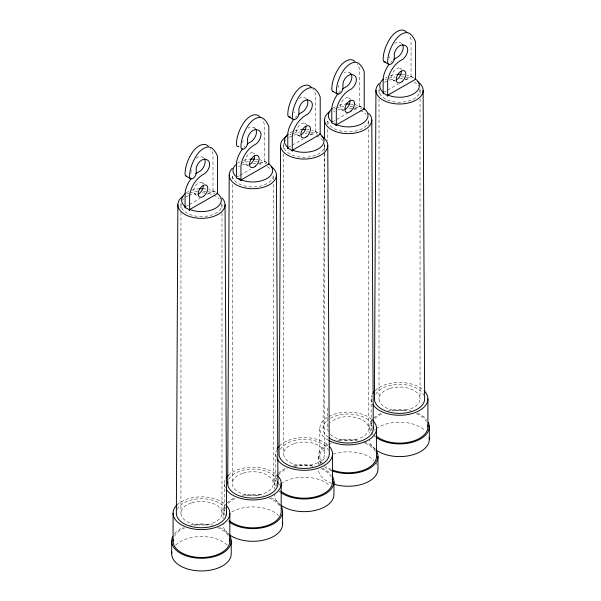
<?xml version="1.0" encoding="UTF-8"?>
<svg xmlns="http://www.w3.org/2000/svg" width="601" height="601" viewBox="0 0 601 601"><rect width="100%" height="100%" fill="white"/><g stroke="black" fill="none" stroke-linecap="round" stroke-linejoin="round"><path stroke-width="0.45" stroke-dasharray="3 2.25" d="M323.075 428.521L324.427 151.895M324.435 150.964L324.465 145.337M185.491 206.789L188.722 204.926M189.525 204.46L200.02 198.405M207.285 194.206L212.934 190.945L217.059 193.267M236.839 177.145L239.266 175.747M240.069 175.282L250.564 169.219M259.444 164.096L264.282 161.301L268.414 163.615M288.195 147.493L291.425 145.63M292.229 145.164L302.724 139.109M309.988 134.909L315.638 131.649L319.77 133.97M332.21 122.078L347.551 113.228M354.004 109.502L359.653 106.234L363.785 108.556M383.566 92.434L386.796 90.571M387.6 90.105L398.095 84.042M405.359 79.85L411.009 76.59L415.141 78.904M385.294 79.648L386.924 78.926M387.157 81.052L385.031 81.991A20.517 11.847 0 0 0 382.942 83.411M333.938 109.299L335.568 108.578M333.675 111.643L335.095 111.012M289.922 134.714L291.553 133.993M291.785 136.111L289.659 137.058A20.517 11.847 0 0 0 287.571 138.47M238.312 166.702L239.724 166.079M187.219 194.01L188.849 193.289M188.368 195.723L186.956 196.354A20.517 11.847 0 0 0 184.86 197.767M189.082 195.408L191.201 194.469A20.517 11.847 0 0 1 196.151 193.289M413.556 77.717L409.454 75.899A19.825 11.449 0 0 0 407.125 75.238M362.2 107.361L358.098 105.543A19.825 11.449 0 0 0 354.958 104.702M318.184 132.776L314.083 130.958A19.825 11.449 0 0 0 311.754 130.297M266.829 162.428L262.727 160.61A19.825 11.449 0 0 0 259.594 159.761M215.481 192.072L211.372 190.254A19.825 11.449 0 0 0 209.05 189.593M399.958 68.251L401.46 69.115M393.129 80.068L395.383 81.368M349.654 72.713L351.157 73.585M348.603 97.903L350.856 99.203M341.781 109.72L344.027 111.02M304.587 123.31L306.833 124.61M297.758 135.135L300.012 136.435M254.283 127.78L255.786 128.644M253.231 152.962L254.734 153.826M246.41 164.779L248.656 166.079M201.876 182.606L204.13 183.906M195.055 194.431L196.557 195.295M411.009 76.59L411.069 39.35A45.774 26.429 -60 0 0 408.815 34.85M420.054 90.368L420.054 95.056M420.054 98.804L420.054 398.869M379.021 90.368L379.021 95.056M379.021 98.804L379.021 398.869M371.163 398.869L371.163 426.733M369.758 426.733L369.758 433.066M368.698 124.707L368.698 120.02A20.517 11.847 0 0 1 348.182 131.859A20.517 11.847 0 0 1 327.673 120.02L327.673 124.707M368.698 129.395L368.698 428.521M359.714 106.302L359.714 68.995A45.774 26.429 -60 0 0 357.002 63.841M327.673 129.395L327.673 140.649M327.673 407.891L327.673 428.521M324.683 145.427L324.683 149.183M324.683 153.871L324.683 453.935M319.807 428.521L319.807 456.384M318.402 456.384L318.402 464.52M315.698 131.717L315.698 94.41A45.774 26.429 -60 0 0 312.986 89.256M283.649 145.427L283.649 150.122M283.649 153.871L283.649 453.935M275.791 453.935L275.791 481.792M274.387 481.792L274.387 489.034M273.327 179.767L273.327 175.079A20.517 11.847 0 0 1 252.818 186.926A20.517 11.847 0 0 1 232.302 175.079L232.302 179.767M273.327 184.454L273.327 483.58M264.342 161.361L264.342 124.054A45.774 26.429 -60 0 0 262.089 119.554M232.302 184.454L232.302 483.58M224.436 483.58L224.436 511.443M223.031 511.443L223.031 518.678M221.979 204.731L221.979 209.418M221.979 213.167L221.979 513.231M212.987 191.013L212.987 153.706A45.774 26.429 -60 0 0 210.282 148.552M180.946 204.731L180.946 208.479M180.946 212.228L180.946 513.231M176.889 505.035A28.375 16.385 0 0 1 225.495 504.517M174.395 536.167A28.375 16.385 0 0 1 184.612 527.911M194.115 525.266A28.375 16.385 0 0 1 208.802 525.266M217.442 527.55A28.375 16.385 0 0 1 228.53 536.167M196.054 194.739A6.821 3.937 -60 0 1 195.055 186.55A6.821 3.937 -60 0 1 202.65 183.32M221.799 203.183A20.517 11.847 0 0 1 201.463 216.57A20.517 11.847 0 0 1 181.119 203.183M182.509 200.193A20.517 11.847 0 0 1 183.696 198.803M202.349 192.891A20.517 11.847 0 0 1 205.031 193.064M208.472 193.597A20.517 11.847 0 0 1 211.717 194.469M213.52 195.145A20.517 11.847 0 0 1 219.23 198.803M174.478 533.823A29.78 17.196 0 0 1 183.335 527.453M190.066 525.206A29.78 17.196 0 0 1 212.859 525.206M219.59 527.453A29.78 17.196 0 0 1 228.448 533.823M175.672 545.16A29.78 17.196 0 0 1 227.253 545.16M177.212 509.483A25.107 14.492 0 0 1 200.809 498.74A25.107 14.492 0 0 1 225.345 508.754M189.661 192.929A23.597 13.628 0 0 1 197.939 191.253M203.221 191.141A23.597 13.628 0 0 1 214.993 193.567M203.686 158.003A14.416 8.324 -60 0 0 199.074 156.756A7.911 4.568 -60 0 0 195.986 158.288M186.055 192.966A19.825 11.449 0 0 1 188.984 191.276M191.546 190.254A19.825 11.449 0 0 1 198.014 188.894M203.183 188.767A19.825 11.449 0 0 1 206.594 189.112M191.727 170.098A4.695 2.712 -60 0 1 191.614 171.157M191.283 172.269A4.695 2.712 -60 0 1 190.75 173.366M371.786 402.279A28.375 16.385 0 0 1 371.786 395.458M374.964 390.68A28.375 16.385 0 0 1 422.991 389.643M372.132 430.977A28.375 16.385 0 0 1 371.786 423.322M374.964 418.544A28.375 16.385 0 0 1 383.558 413.195M392.198 410.911A28.375 16.385 0 0 1 406.885 410.911M416.388 413.548A28.375 16.385 0 0 1 426.605 421.812M395.293 80.264A6.821 3.937 -60 0 1 393.129 72.195A6.821 3.937 -60 0 1 401.205 70.032M419.881 88.82A20.517 11.847 0 0 1 399.537 102.215A20.517 11.847 0 0 1 379.201 88.82M389.283 80.113A20.517 11.847 0 0 1 394.226 78.926M399.537 78.521A20.517 11.847 0 0 1 403.106 78.701M404.849 78.926A20.517 11.847 0 0 1 409.799 80.113M414.044 81.991A20.517 11.847 0 0 1 418.491 85.838M375.572 436.942A29.78 17.196 0 0 1 373.747 435.327M373.123 434.673A29.78 17.196 0 0 1 371.553 432.607M370.772 431.18A29.78 17.196 0 0 1 373.123 418.792M373.747 418.138A29.78 17.196 0 0 1 381.41 413.09M388.141 410.851A29.78 17.196 0 0 1 410.934 410.851M417.665 413.09A29.78 17.196 0 0 1 426.522 419.46M375.572 449.608A29.78 17.196 0 0 1 369.758 439.399M374.318 430.256A29.78 17.196 0 0 1 375.572 429.189M376.256 428.678A29.78 17.196 0 0 1 425.328 430.804M375.655 394.399A25.107 14.492 0 0 1 400.191 384.385A25.107 14.492 0 0 1 423.788 395.12M388.509 78.325A23.597 13.628 0 0 1 395.142 76.981M401.295 76.778A23.597 13.628 0 0 1 411.339 78.566M401.761 43.648A14.416 8.324 -60 0 0 397.156 42.393A7.911 4.568 -60 0 0 394.842 43.355M390.74 62.429A18.774 10.841 -60 0 1 392.28 60.859M385.519 77.717A19.825 11.449 0 0 1 387.059 76.913M390.38 75.658A19.825 11.449 0 0 1 397.817 74.404M402.129 74.464A19.825 11.449 0 0 1 404.668 74.757M389.688 56.794A4.695 2.712 -60 0 1 389.358 57.914M225.405 487.824A28.375 16.385 0 0 1 225.405 479.343M228.237 475.391A28.375 16.385 0 0 1 276.265 474.354M225.405 515.681A28.375 16.385 0 0 1 225.405 507.206M228.237 503.255A28.375 16.385 0 0 1 236.839 497.906M245.471 495.622A28.375 16.385 0 0 1 260.158 495.622M268.797 497.906A28.375 16.385 0 0 1 280.224 507.206M248.574 164.974A6.821 3.937 -60 0 1 245.989 157.687A6.821 3.937 -60 0 1 253.998 153.676M242.556 164.824A20.517 11.847 0 0 1 247.507 163.637M252.818 163.232A20.517 11.847 0 0 1 256.379 163.412M258.122 163.637A20.517 11.847 0 0 1 263.073 164.824M267.325 166.702A20.517 11.847 0 0 1 270.585 169.159M224.053 515.891A29.78 17.196 0 0 1 226.404 503.503M227.028 502.849A29.78 17.196 0 0 1 234.683 497.801M242.331 495.352A29.78 17.196 0 0 1 263.298 495.352M270.946 497.801A29.78 17.196 0 0 1 280.329 504.863M228.207 533.793A29.78 17.196 0 0 1 223.031 524.11M231.761 511.947A29.78 17.196 0 0 1 278.609 515.508M228.936 479.11A25.107 14.492 0 0 1 252.157 469.096A25.107 14.492 0 0 1 276.257 478.388M241.016 163.277A23.597 13.628 0 0 1 248.423 161.692M254.569 161.489A23.597 13.628 0 0 1 266.348 163.915M255.034 128.359A14.416 8.324 -60 0 0 250.429 127.104A7.911 4.568 -60 0 0 248.115 128.066M244.021 147.14A18.774 10.841 -60 0 1 245.035 146.073M237.41 163.314A19.825 11.449 0 0 1 240.34 161.624M243.653 160.369A19.825 11.449 0 0 1 249.37 159.25M255.402 159.175A19.825 11.449 0 0 1 257.949 159.46M243.082 140.446A4.695 2.712 -60 0 1 242.631 142.625M276.415 457.346A28.375 16.385 0 0 1 276.415 450.525M279.593 445.739A28.375 16.385 0 0 1 328.199 445.221M276.76 486.036A28.375 16.385 0 0 1 276.415 478.381M278.451 474.865A28.375 16.385 0 0 1 287.323 468.615M294.174 466.459A28.375 16.385 0 0 1 313.279 466.278M321.017 468.615A28.375 16.385 0 0 1 331.234 476.871M299.922 135.33A6.821 3.937 -60 0 1 297.345 128.043A6.821 3.937 -60 0 1 305.353 124.024M324.51 143.887A20.517 11.847 0 0 1 303.497 157.267A20.517 11.847 0 0 1 284.048 143.113M284.348 142.362A20.517 11.847 0 0 1 286.399 139.507M293.912 135.172A20.517 11.847 0 0 1 298.855 133.993M305.06 133.595A20.517 11.847 0 0 1 306.848 133.685M310.334 134.136A20.517 11.847 0 0 1 314.428 135.172M316.224 135.849A20.517 11.847 0 0 1 323.12 140.897M280.209 492.001A29.78 17.196 0 0 1 278.376 490.393M275.401 486.247A29.78 17.196 0 0 1 277.76 473.851M278.376 473.197A29.78 17.196 0 0 1 286.038 468.156M293.686 465.7A29.78 17.196 0 0 1 314.654 465.7M322.294 468.156A29.78 17.196 0 0 1 331.159 474.527M280.209 504.667A29.78 17.196 0 0 1 274.387 494.458M278.947 485.315A29.78 17.196 0 0 1 280.209 484.248M280.885 483.737A29.78 17.196 0 0 1 329.957 485.863M280.291 449.458A25.107 14.492 0 0 1 304.82 439.444A25.107 14.492 0 0 1 328.416 450.179M293.138 133.384A23.597 13.628 0 0 1 299.771 132.04M305.924 131.844A23.597 13.628 0 0 1 317.704 134.263M306.39 98.707A14.416 8.324 -60 0 0 301.785 97.46A7.911 4.568 -60 0 0 299.471 98.414M295.369 117.496A18.774 10.841 -60 0 1 296.909 115.918M290.148 132.776A19.825 11.449 0 0 1 294.257 130.958M295.008 130.718A19.825 11.449 0 0 1 301.582 129.523M306.758 129.523A19.825 11.449 0 0 1 309.297 129.816M294.317 111.854A4.695 2.712 -60 0 1 293.987 112.973M328.116 440.105A28.375 16.385 0 0 1 328.116 416.936M328.875 416.516A28.375 16.385 0 0 1 371.636 419.295M331.339 469.569A28.375 16.385 0 0 1 325.997 466.601M323.015 463.949A28.375 16.385 0 0 1 328.116 444.8M328.875 444.372A28.375 16.385 0 0 1 331.339 443.2M339.069 440.864A28.375 16.385 0 0 1 357.302 440.864M365.032 443.2A28.375 16.385 0 0 1 375.595 452.14M343.945 109.915A6.821 3.937 -60 0 1 341.36 102.628A6.821 3.937 -60 0 1 349.369 98.609M337.927 109.758A20.517 11.847 0 0 1 342.878 108.578M349.076 108.18A20.517 11.847 0 0 1 351.75 108.353M353.493 108.578A20.517 11.847 0 0 1 358.444 109.758M360.239 110.434A20.517 11.847 0 0 1 365.949 114.092M331.647 470.681A29.78 17.196 0 0 1 322.962 465.527M321.197 463.649A29.78 17.196 0 0 1 328.544 443.455M337.702 440.293A29.78 17.196 0 0 1 358.669 440.293M363.905 441.78A29.78 17.196 0 0 1 375.7 449.803M331.647 483.347A29.78 17.196 0 0 1 318.402 469.043M319.416 464.596A29.78 17.196 0 0 1 327.124 456.888M333.292 454.153A29.78 17.196 0 0 1 373.972 460.449M376.173 463.168A29.78 17.196 0 0 1 376.947 464.596M328.266 437.348A25.107 14.492 0 0 1 328.266 419.693M330.43 418.273A25.107 14.492 0 0 1 372.064 424.043M336.387 108.218A23.597 13.628 0 0 1 343.795 106.632M349.94 106.43A23.597 13.628 0 0 1 361.719 108.856M350.744 73.645A14.416 8.324 -60 0 0 345.8 72.045A7.911 4.568 -60 0 0 344.268 72.548M338.408 93.223A18.774 10.841 -60 0 1 340.925 90.511M332.781 108.255A19.825 11.449 0 0 1 335.704 106.565M339.024 105.31A19.825 11.449 0 0 1 344.741 104.183M350.774 104.108A19.825 11.449 0 0 1 353.313 104.401M330.415 434.44A20.517 11.847 0 0 0 358.444 438.775A20.517 11.847 0 0 0 365.949 422.601A20.517 11.847 0 0 0 337.927 418.266L333.675 420.144A20.517 11.847 0 0 0 330.415 422.601M328.371 431.586A20.517 11.847 0 0 1 328.371 425.455M338.446 85.387A4.695 2.712 -60 0 1 338.002 87.558M389.283 388.614L385.031 390.5A20.517 11.847 0 0 0 392.521 410.002A20.517 11.847 0 0 0 419.979 397.839A20.517 11.847 0 0 0 389.283 388.614M293.912 443.673L289.659 445.559A20.517 11.847 0 0 0 297.149 465.061A20.517 11.847 0 0 0 324.608 452.899A20.517 11.847 0 0 0 293.912 443.673M242.556 473.325L238.312 475.203A20.517 11.847 0 0 0 245.801 494.713A20.517 11.847 0 0 0 273.252 482.55A20.517 11.847 0 0 0 242.556 473.325M191.201 502.969L186.956 504.855A20.517 11.847 0 0 0 194.446 524.357A20.517 11.847 0 0 0 221.897 512.195A20.517 11.847 0 0 0 191.201 502.969"/><path stroke-width="0.9" d="M177.858 204.731L176.356 513.231A25.107 14.492 0 0 0 202.777 527.708A25.107 14.492 0 0 0 226.434 511.714M227.711 483.58L229.214 175.079M280.569 145.427L279.059 453.935A25.107 14.492 0 0 0 304.166 468.427A25.107 14.492 0 0 0 329.273 453.935L327.77 145.427M324.495 138.771L324.585 120.02M374.431 398.869L375.941 90.368M189.585 210.32L189.585 195.445A18.774 10.841 -60 0 1 203.574 174.313A8.061 4.65 -60 0 0 208.81 168.16A8.061 4.65 -60 0 0 208.832 161.338A14.416 8.324 -60 0 0 203.574 159.355A7.911 4.568 -60 0 0 196.226 168.137L196.226 172.697A4.695 2.712 -60 0 1 192.906 178.444A4.695 2.712 -60 0 1 189.585 176.529A27.128 15.664 -60 0 1 196.452 155.584A15.634 9.03 -60 0 1 212.168 148.304A45.774 26.429 -60 0 1 217.487 156.305L217.487 193.612L189.991 209.388L189.585 210.32L187.332 208.509L185.085 207.721L185.491 206.789L184.297 205.888A19.825 11.449 0 0 1 185.424 193.439M240.941 180.668L241.347 179.744L268.842 163.96L268.842 126.653A45.774 26.429 -60 0 0 263.523 118.652A15.634 9.03 -60 0 0 247.807 125.932A27.128 15.664 -60 0 0 240.941 146.884A4.695 2.712 -60 0 0 244.261 148.8A4.695 2.712 -60 0 0 247.582 143.046L247.582 138.485A7.911 4.568 -60 0 1 254.929 129.703A14.416 8.324 -60 0 1 260.188 131.687A8.061 4.65 -60 0 1 260.158 138.508A8.061 4.65 -60 0 1 254.929 144.668A18.774 10.841 -60 0 0 240.941 165.793L240.941 180.668L238.687 178.865L236.433 178.069L236.433 163.194A18.774 10.841 -60 0 1 242.571 148.875M292.289 151.016L292.289 136.149A18.774 10.841 -60 0 1 306.285 115.016A8.061 4.65 -60 0 0 311.513 108.864A8.061 4.65 -60 0 0 311.543 102.035A14.416 8.324 -60 0 0 306.285 100.059A7.911 4.568 -60 0 0 298.93 108.841L298.93 113.401A4.695 2.712 -60 0 1 295.609 119.148A4.695 2.712 -60 0 1 292.289 117.233A27.128 15.664 -60 0 1 299.163 96.288A15.634 9.03 -60 0 1 314.879 89.008A45.774 26.429 -60 0 1 320.198 97.009L320.198 134.308L292.695 150.092L292.289 151.016L290.043 149.213L287.789 148.417L288.195 147.493L287 146.591A19.825 11.449 0 0 1 288.127 134.143M336.312 125.609L336.718 124.677L364.214 108.901L364.214 71.594A45.774 26.429 -60 0 0 358.895 63.593A15.634 9.03 -60 0 0 343.179 70.873A27.128 15.664 -60 0 0 336.312 91.818A4.695 2.712 -60 0 0 339.633 93.733A4.695 2.712 -60 0 0 342.953 87.986L342.953 83.426A7.911 4.568 -60 0 1 350.3 74.644A14.416 8.324 -60 0 1 355.559 76.627A8.061 4.65 -60 0 1 355.529 83.449A8.061 4.65 -60 0 1 350.3 89.602A18.774 10.841 -60 0 0 336.312 110.734L336.312 125.609L334.058 123.798L331.805 123.01L331.805 108.135A18.774 10.841 -60 0 1 337.942 93.816M387.66 95.957L387.66 81.09A18.774 10.841 -60 0 1 401.656 59.957A8.061 4.65 -60 0 0 406.885 53.797A8.061 4.65 -60 0 0 406.915 46.976A14.416 8.324 -60 0 0 401.656 44.992A7.911 4.568 -60 0 0 394.301 53.774L394.301 58.335A4.695 2.712 -60 0 1 390.981 64.089A4.695 2.712 -60 0 1 387.66 62.173A27.128 15.664 -60 0 1 394.526 41.221A15.634 9.03 -60 0 1 410.25 33.941A45.774 26.429 -60 0 1 415.569 41.942L415.569 79.249L388.066 95.033L387.66 95.957L385.414 94.154L383.16 93.358L383.566 92.434L382.371 91.532A19.825 11.449 0 0 1 383.498 79.084M388.066 95.033L389.628 95.724A19.825 11.449 0 0 0 413.556 93.899A19.825 11.449 0 0 0 416.703 80.083L415.141 78.904L415.569 79.249M335.02 123.926L338.273 125.369A19.825 11.449 0 0 0 362.2 123.551A19.825 11.449 0 0 0 365.355 109.735L363.785 108.556L364.214 108.901M292.695 150.092L294.257 150.783A19.825 11.449 0 0 0 318.184 148.965A19.825 11.449 0 0 0 321.34 135.15L319.77 133.97L320.198 134.308M238.8 178.61L242.902 180.428A19.825 11.449 0 0 0 266.829 178.61A19.825 11.449 0 0 0 269.984 164.794L268.414 163.615L268.842 163.96M189.991 209.388L191.546 210.08A19.825 11.449 0 0 0 215.481 208.262A19.825 11.449 0 0 0 218.629 194.446L217.059 193.267L217.487 193.612M384.137 61.723L388.637 64.322M332.781 91.375L337.281 93.966M288.765 116.782L293.265 119.381M186.055 176.078L190.555 178.677M332.21 122.078L331.016 121.184A19.825 11.449 0 0 1 332.143 108.728M423.142 90.368L424.644 398.869A25.107 14.492 0 0 1 398.223 413.345A25.107 14.492 0 0 1 374.566 397.359M371.786 120.02L373.289 428.521M276.415 175.079L277.925 483.58M225.059 204.731L226.569 513.231M429.317 426.733L429.317 439.399M427.912 398.869L427.912 426.733M383.16 93.358L383.16 78.491A18.774 10.841 -60 0 1 389.29 64.172M377.969 456.384L377.969 469.043A29.78 17.196 0 0 1 334.141 484.211M376.564 428.521L376.564 456.384A28.375 16.385 0 0 1 361.449 470.868A28.375 16.385 0 0 1 332.203 469.922M333.946 481.792L333.946 494.458A29.78 17.196 0 0 1 314.007 510.685A29.78 17.196 0 0 1 280.885 505.178M332.548 453.935L332.548 481.792M287.789 148.417L287.789 133.55A18.774 10.841 -60 0 1 293.919 119.231M282.598 511.443L282.598 524.11M281.193 483.58L281.193 511.443A28.375 16.385 0 0 1 261.172 527.1A28.375 16.385 0 0 1 229.364 520.669M231.242 541.095L231.242 553.754A29.78 17.196 0 0 1 199.908 570.927A29.78 17.196 0 0 1 171.841 551.958M229.837 513.231L229.837 541.095M185.085 207.721L185.085 192.846A18.774 10.841 -60 0 1 191.216 178.527M173.088 513.231L173.088 541.095M171.683 541.095L171.683 553.754M226.63 505.659A28.375 16.385 0 0 1 200.847 529.609A28.375 16.385 0 0 1 176.889 505.035M208.231 146.216A45.774 26.429 -60 0 0 207.668 145.705A15.634 9.03 -60 0 0 191.952 152.985A27.128 15.664 -60 0 0 185.085 173.929A4.695 2.712 -60 0 0 186.746 176.296M229.447 535.213A29.78 17.196 0 0 1 202.755 558.269A29.78 17.196 0 0 1 172.697 536.64M229.492 538.526A28.375 16.385 0 0 1 202.206 557.473A28.375 16.385 0 0 1 173.238 539.382M221.897 197.917A23.597 13.628 0 0 1 215.661 215.609A23.597 13.628 0 0 1 184.484 214.189A23.597 13.628 0 0 1 183.125 196.151M204.332 158.739A8.061 4.65 -60 0 1 204.31 165.56A8.061 4.65 -60 0 1 199.074 171.713A18.774 10.841 -60 0 0 195.798 173.832M203.296 185.732A6.821 3.937 -60 0 1 198.465 194.093M198.871 188.819A19.825 11.449 0 0 1 203.183 188.767M424.111 390.68A28.375 16.385 0 0 1 411.527 413.721A28.375 16.385 0 0 1 372.868 404.473M372.868 393.272A28.375 16.385 0 0 1 374.37 391.304M406.854 32.394A45.774 26.429 -60 0 0 405.743 31.342A15.634 9.03 -60 0 0 390.026 38.622A27.128 15.664 -60 0 0 383.16 59.574A4.695 2.712 -60 0 0 385.624 61.858M428.303 422.285A29.78 17.196 0 0 1 412.962 442.081A29.78 17.196 0 0 1 376.256 437.453M427.762 425.02A28.375 16.385 0 0 1 409.304 442.118A28.375 16.385 0 0 1 376.091 435.958M429.159 437.603A29.78 17.196 0 0 1 410.829 455.31A29.78 17.196 0 0 1 376.256 450.119M402.415 44.376A8.061 4.65 -60 0 1 402.385 51.198A8.061 4.65 -60 0 1 397.156 57.358A18.774 10.841 -60 0 0 393.873 59.476M401.37 71.376A6.821 3.937 -60 0 1 396.547 79.738M417.875 81.789A23.597 13.628 0 0 1 416.516 99.834A23.597 13.628 0 0 1 385.339 101.253A23.597 13.628 0 0 1 379.103 83.554M397.817 74.404A19.825 11.449 0 0 1 401.265 74.404M277.392 475.391A28.375 16.385 0 0 1 264.808 498.432A28.375 16.385 0 0 1 226.149 489.184M226.149 477.983A28.375 16.385 0 0 1 228.237 475.391M259.023 116.053A15.634 9.03 -60 0 0 243.307 123.333A27.128 15.664 -60 0 0 236.433 144.285A4.695 2.712 -60 0 0 238.897 146.569M281.584 506.996A29.78 17.196 0 0 1 265.732 526.934A29.78 17.196 0 0 1 228.853 521.653M282.432 522.314A29.78 17.196 0 0 1 263.591 540.134A29.78 17.196 0 0 1 228.853 534.319M256.131 129.906A8.061 4.65 -60 0 1 250.429 142.069A18.774 10.841 -60 0 0 247.146 144.187M259.587 116.564A45.774 26.429 -60 0 1 260.128 117.105M254.644 156.087A6.821 3.937 -60 0 1 249.821 164.441M277.609 481.311A25.107 14.492 0 0 1 253.479 498.071A25.107 14.492 0 0 1 227.847 482.07M271.156 166.5A23.597 13.628 0 0 1 269.796 184.545A23.597 13.628 0 0 1 238.612 185.964A23.597 13.628 0 0 1 232.377 168.265M235.645 176.243A19.825 11.449 0 0 1 235.645 164.794M250.226 159.175A19.825 11.449 0 0 1 254.539 159.115M329.333 446.363A28.375 16.385 0 0 1 315.029 469.073A28.375 16.385 0 0 1 277.099 458.856M277.099 449.015A28.375 16.385 0 0 1 278.999 446.363M311.483 87.453A45.774 26.429 -60 0 0 310.371 86.409A15.634 9.03 -60 0 0 294.655 93.688A27.128 15.664 -60 0 0 287.789 114.633A4.695 2.712 -60 0 0 290.253 116.917M332.158 475.917A29.78 17.196 0 0 1 318.733 496.794A29.78 17.196 0 0 1 280.885 492.519M332.195 479.23A28.375 16.385 0 0 1 314.631 497.027A28.375 16.385 0 0 1 280.72 491.017M321.7 136.307A23.597 13.628 0 0 1 320.566 155.231A23.597 13.628 0 0 1 287.774 155.231A23.597 13.628 0 0 1 286.632 136.307M307.043 99.443A8.061 4.65 -60 0 1 307.013 106.264A8.061 4.65 -60 0 1 301.785 112.417A18.774 10.841 -60 0 0 298.502 114.536M305.999 126.435A6.821 3.937 -60 0 1 301.176 134.797M301.582 129.523A19.825 11.449 0 0 1 305.894 129.47M372.763 420.332A28.375 16.385 0 0 1 365.874 441.329A28.375 16.385 0 0 1 328.875 440.525M354.958 61.505A45.774 26.429 -60 0 0 354.395 60.994A15.634 9.03 -60 0 0 338.679 68.274A27.128 15.664 -60 0 0 331.805 89.218A4.695 2.712 -60 0 0 333.465 91.585M376.947 451.929A29.78 17.196 0 0 1 365.536 470.358A29.78 17.196 0 0 1 331.647 470.681M368.623 113.206A23.597 13.628 0 0 1 362.388 130.898A23.597 13.628 0 0 1 331.204 129.478A23.597 13.628 0 0 1 329.844 111.44M351.059 74.028A8.061 4.65 -60 0 1 351.029 80.85A8.061 4.65 -60 0 1 345.8 87.01A18.774 10.841 -60 0 0 342.517 89.128M350.015 101.021A6.821 3.937 -60 0 1 345.192 109.382M373.153 427.01A25.107 14.492 0 0 1 357.993 441.863A25.107 14.492 0 0 1 328.957 437.844M345.598 104.108A19.825 11.449 0 0 1 349.91 104.056M204.22 195.783A6.821 3.937 -60 0 0 206.383 185.206A6.821 3.937 -60 0 0 198.307 192.365A6.821 3.937 -60 0 0 204.22 195.783M402.294 81.42A6.821 3.937 -60 0 0 404.458 70.85A6.821 3.937 -60 0 0 396.382 78.01A6.821 3.937 -60 0 0 402.294 81.42M255.568 166.131A6.821 3.937 -60 0 0 257.731 155.561A6.821 3.937 -60 0 0 249.663 162.721A6.821 3.937 -60 0 0 255.568 166.131M306.923 136.48A6.821 3.937 -60 0 0 309.087 125.909A6.821 3.937 -60 0 0 301.011 133.069A6.821 3.937 -60 0 0 306.923 136.48M350.939 111.072A6.821 3.937 -60 0 0 353.103 100.502A6.821 3.937 -60 0 0 345.034 107.654A6.821 3.937 -60 0 0 350.939 111.072"/></g></svg>
